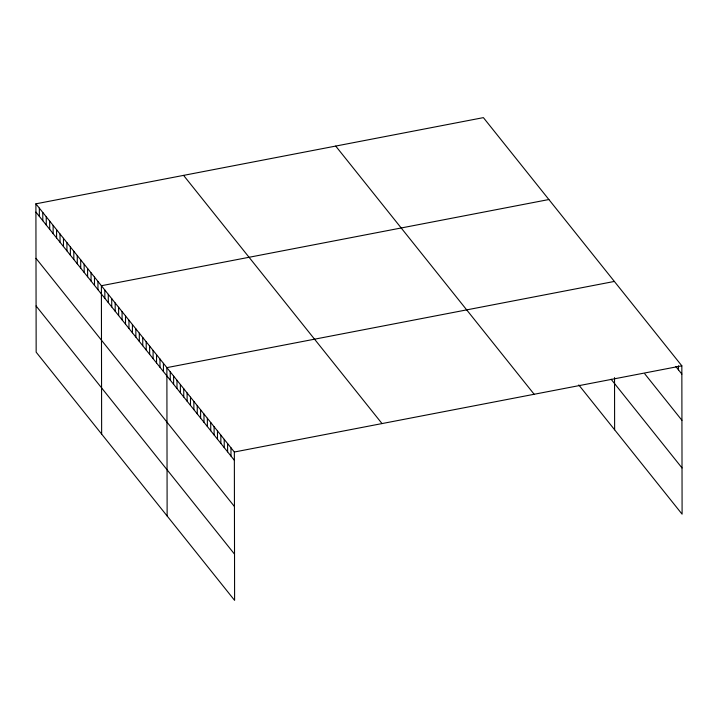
<?xml version="1.0" encoding="UTF-8"?>
<svg xmlns="http://www.w3.org/2000/svg" width="718" height="718" viewBox="0 0 718 718"><rect width="100%" height="100%" fill="white"/><g stroke="black" fill="none" stroke-linecap="round" stroke-linejoin="round"><path stroke-width="1.08" d="M35.9 203.822L234.346 452.017L234.606 600.374L36.16 352.17L35.9 203.822L483.394 117.626L681.84 365.83L682.1 514.178L578.78 384.956M548.884 199.532L101.391 285.728L101.642 434.076M614.366 281.438L166.872 367.634L167.132 515.982M234.346 452.017L681.84 365.83M675.782 366.494L681.858 374.096M644.827 373.907L681.938 420.317M611.099 379.248L682.019 467.948M335.719 146.077L534.165 394.272M183.575 175.38L382.021 423.575M35.918 212.088L234.355 460.283M35.999 258.318L234.436 506.513M36.08 305.949L234.526 554.143M678.474 365.74L678.483 369.878M614.536 377.605L614.626 429.795M230.972 447.799L230.99 456.065M227.597 443.58L227.615 451.846M224.222 439.362L224.24 447.628M220.848 435.144L220.866 443.41M217.473 430.926L217.491 439.192M214.099 426.707L214.117 434.973M210.733 422.48L210.742 430.755M207.358 418.262L207.367 426.528M203.984 414.044L203.993 422.31M200.609 409.825L200.627 418.091M197.235 405.607L197.253 413.873M193.86 401.389L193.878 409.655M190.485 397.171L190.503 405.437M187.111 392.952L187.129 401.218M183.745 388.725L183.754 397M180.371 384.507L180.38 392.773M176.996 380.289L177.005 388.555M173.621 376.07L173.63 384.336M170.247 371.852L170.265 380.118M163.426 363.326L163.444 371.592M159.979 359.009L159.997 367.275M156.533 354.701L156.551 362.967M153.087 350.393L153.105 358.659M149.64 346.076L149.658 354.342M146.194 341.768L146.212 350.034M142.747 337.46L142.765 345.726M139.301 333.143L139.31 341.409M135.855 328.835L135.864 337.101M132.408 324.527L132.417 332.793M128.962 320.21L128.971 328.476M125.515 315.902L125.524 324.168M122.069 311.594L122.078 319.86M118.623 307.277L118.632 315.552M115.176 302.969L115.185 311.235M111.73 298.661L111.739 306.927M108.283 294.353L108.292 302.619M104.837 290.036L104.846 298.302M97.944 281.42L97.953 289.686M94.489 277.103L94.507 285.369M91.042 272.795L91.06 281.061M87.596 268.487L87.614 276.753M84.15 264.17L84.168 272.436M80.703 259.862L80.721 268.128M77.257 255.554L77.275 263.82M73.81 251.237L73.828 259.503M70.364 246.929L70.382 255.195M66.918 242.621L66.936 250.887M63.471 238.304L63.489 246.579M60.025 233.996L60.043 242.262M56.578 229.688L56.596 237.954M53.132 225.38L53.15 233.646M49.686 221.063L49.704 229.329M46.239 216.755L46.257 225.021M42.793 212.447L42.811 220.713M39.346 208.13L39.364 216.396"/></g></svg>
